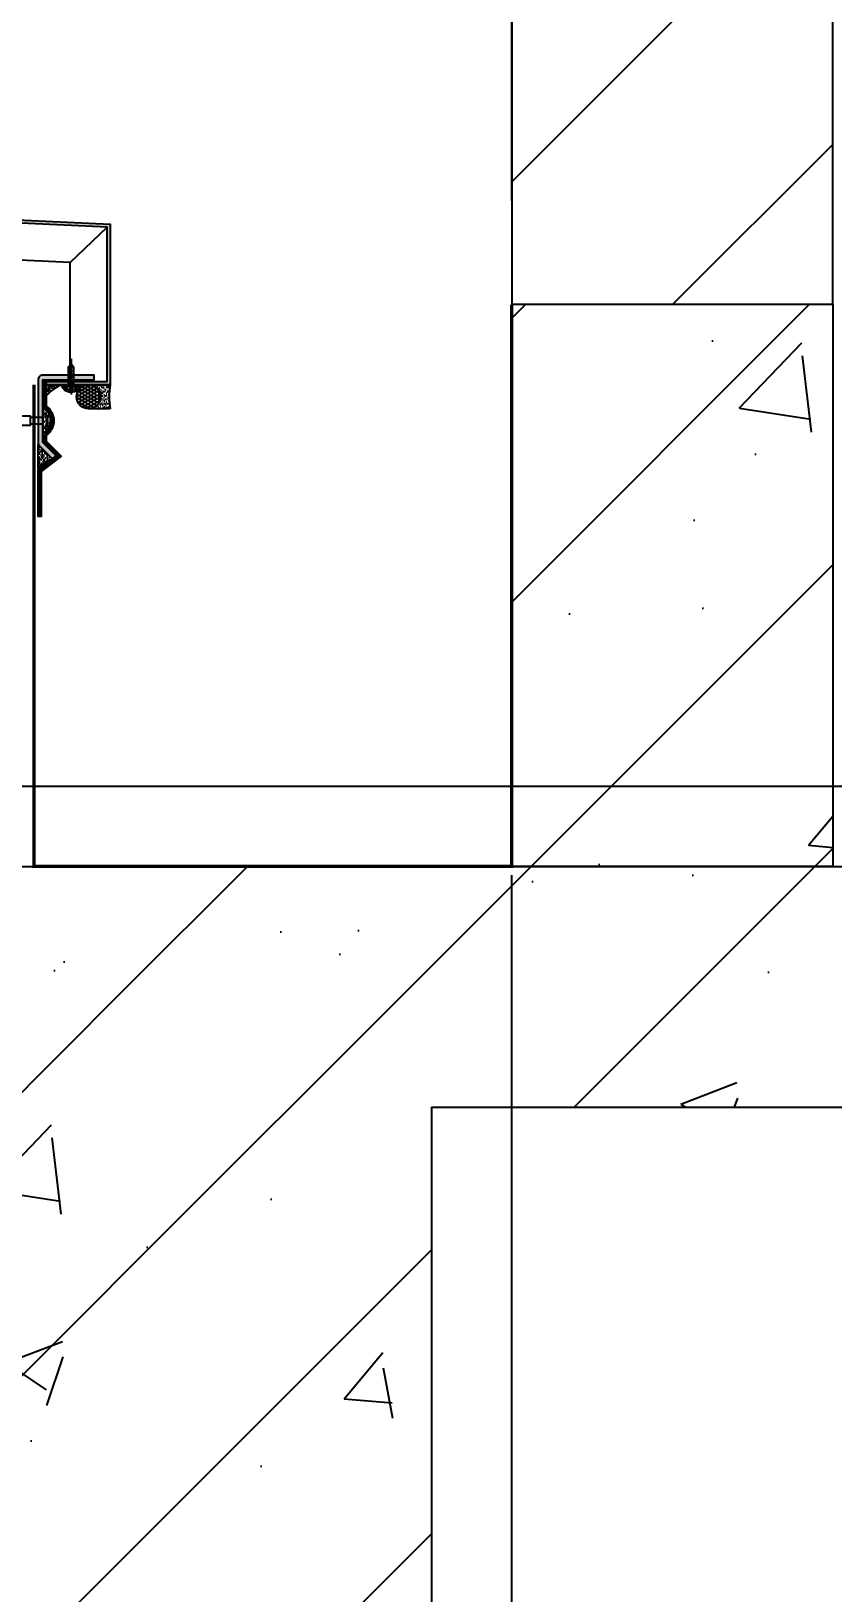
# Model space of a CAD drawing. Header units: millimetres. Extents: x 12351878 to 12381578, y 696206 to 738256.
# Drawn here: x 12357485 to 12357984, y 714831 to 715804 of the extents above; entities that cross this region are included whole.
import ezdxf

# ---------------------------------------------------------------- set-up
doc = ezdxf.new("R2010")
doc.units = ezdxf.units.MM
doc.header["$LTSCALE"] = 1000
for name, pattern in [('CENTER2', [28.575, 19.05, -3.175, 3.175, -3.175]), ('DOTE', [2.42, 2, -0.2, 0.02, -0.2]), ('HIDDENX2', [19.05, 12.7, -6.35]), ('Tower curtain wall section$0$HIDDENX2', [0.75, 0.5, -0.25])]:
    doc.linetypes.add(name, pattern=pattern)
for name, color, linetype in [('A-ANNO-DIMS', 3, 'Continuous'), ('A-WALL', 5, 'Continuous'), ('A-WALL-PATT', 8, 'Continuous'), ('ALUM', 1, 'Continuous'), ('ALUM-V', 11, 'Continuous'), ('DOTE', 16, 'DOTE'), ('ELASTOMER', 6, 'Continuous'), ('ELASTOMER-V', 241, 'Continuous'), ('FASTENER', 191, 'Continuous'), ('SILICONE', 8, 'Continuous'), ('SYMBOL', 7, 'Continuous'), ('铝板断面填充', 14, 'Continuous')]:
    doc.layers.add(name, color=color, linetype=linetype)
doc.styles.add('_TCH_DIM_T3', font='SIMPLEX', dxfattribs={"width": 0.705882, "bigfont": 'GBCBIG'})
doc.dimstyles.new('_TCH_ARCH&&50', dxfattribs={"dimtxt": 148.75, "dimasz": 50, "dimexe": 125, "dimexo": 150, "dimgap": 63.125, "dimtad": 1, "dimdec": 0, "dimzin": 0, "dimdsep": 46, "dimtxsty": '_TCH_DIM_T3', "dimblk": 'ARCHTICK', "dimcen": 0.09, "dimclrt": 7, "dimazin": 2, "dimtfac": 1, "dimtdec": 0, "dimtix": 1, "dimtmove": 2, "dimatfit": 3, "dimfxl": 0, "dimtolj": 1, "dimtzin": 0, "dimarcsym": 0})
pattern_1 = [(45, (0, 0), (-88.3883476, 88.3883476), []), (50, (0, 0), (358.630091, -31.3760675), [37.5, -412.5]), (355, (0, 0), (-69.375667, 376.096067), [30, -330]), (100.4514, (29.9, -2.6), (289.254691, 344.719771), [31.870095, -350.571056]), (46.1842, (0, 100), (533.620524, -82.759507), [56.25, -618.75]), (96.6356, (44.47, 93.1), (467.331353, 487.058935), [47.805144, -525.8565]), (351.1842, (0, 100), (467.330973, 487.0593), [45, -495]), (21, (50, 75), (298.453526, -201.309445), [37.5, -412.5]), (326, (50, 75), (121.657666, 362.575023), [30, -330]), (71.4514, (74.87, 58.22), (420.111314, 161.265248), [31.870095, -350.571056]), (37.5, (0, 0), (6.0799277, 166.4469269), [0, -326, 0, -335, 0, -331.25]), (7.5, (0, 0), (131.5347687, 197.205856), [0, -191, 0, -318.5, 0, -126.25]), (327.5, (-111.5, 0), (266.9112181, -11.2774359), [0, -125, 0, -390, 0, -517.5]), (317.5, (-161.5, 0), (291.5930847, 50.052491), [0, -162.5, 0, -259, 0, -367.5])]

# ---------------------------------------------------------------- blocks, each defined once
blk = doc.blocks.new('bnc01')
at = {"layer": 'A-WALL-PATT'}
h = blk.add_hatch(dxfattribs=at)
h.set_pattern_fill('钢筋混凝土', color=256, scale=50, style=0)
h.set_pattern_definition(pattern_1)
h.paths.add_polyline_path([(3737, 2710.57), (4137, 2560.57), (6790.5, 2560.57), (6790.5, 2710.57)])
h = blk.add_hatch(dxfattribs=at)
h.set_pattern_fill('钢筋混凝土', color=256, scale=50, style=0)
h.set_pattern_definition(pattern_1)
h.paths.add_polyline_path([(4137, 2560.57), (3737, 2710.57), (3737, 2560.57), (3870.33, 2477.24)])
h = blk.add_hatch(dxfattribs=at)
h.set_pattern_fill('钢筋混凝土', color=256, scale=50, style=0)
h.set_pattern_definition(pattern_1)
h.paths.add_polyline_path([(3870.33, 2477.24), (3737, 2310.57), (3737, 1910.57), (4137, 1910.57), (4137, 2560.57)])
at = {"layer": 'A-WALL'}
for p, q in [((3737, 2710.57), (6790.5, 2710.57)), ((4137, 2560.57), (4137, 1910.57)), ((4137, 2560.57), (6790.5, 2560.57)), ((4137, 2560.57), (4137, 2560.57))]:
    blk.add_line(p, q, dxfattribs=at)
blk = doc.blocks.new('*U147')
at = {"color": 0, "linetype": 'ByBlock'}
for p, q in [((-2, 0), (-2, -8)), ((2, 0), (2, -8))]:
    blk.add_line(p, q, dxfattribs=at)
blk.add_lwpolyline([(-3.63, 2.14, -0.09906), (-0.96, 3.06), (-0.96, 2.73), (0.96, 2.73), (0.96, 3.06, -0.09906), (3.63, 2.14, -0.266588), (4.2, 1.15), (4.2, 0.24, -0.414214), (3.96, 0), (-3.96, 0, -0.414214), (-4.2, 0.24), (-4.2, 1.15, -0.266588)], format="xyb", close=True, dxfattribs=at)
blk.add_lwpolyline([(-6.86, -17.5), (-3, -22.09), (-2.25, -22.47), (-2.25, -23.22), (-3, -23.22), (-3, -23.59), (-2.25, -23.97), (-2.25, -24.72), (-3, -24.72), (-3, -25.09), (-2.25, -25.47), (-2.25, -26.22), (-3, -26.22), (-3, -26.59), (-2.25, -26.97), (-2.25, -27.72), (-3, -27.72), (-3, -28.09), (-2.25, -28.47), (-2.25, -29.06), (-3.06, -28.99), (-3.11, -29.36), (-2.38, -29.8), (-2.45, -30.54), (-3.2, -30.48), (-3.22, -30.85), (-2.52, -31.29), (-2.58, -32.04), (-3.33, -31.97), (-3.36, -32.35), (-2.64, -32.79), (-2.72, -33.53), (-3.47, -33.47), (-3.49, -33.84), (-2.78, -34.28), (-2.85, -35.03), (-3.58, -34.96), (-3.62, -35.34), (-2.91, -35.77), (-2.97, -36.52), (-3.72, -36.46), (-3.75, -36.83), (-3.05, -37.27), (-3.11, -38.02), (-3.86, -37.95), (-3.88, -38.32), (-3.16, -38.76), (-3.24, -39.51), (-3.97, -39.45), (-4.02, -39.82), (-3.3, -40.26), (-3.36, -41.01), (-4.11, -40.94), (-4.14, -41.31), (-3.43, -41.75), (-3.49, -42.5), (-4.24, -42.43), (-4.28, -42.81), (-1.72, -43.78), (-0.38, -28.39), (-0.38, -19.38), (0.37, -19.38), (0.37, -28.39), (1.72, -43.78), (4.28, -42.81), (4.23, -42.43), (3.5, -42.5), (3.42, -41.75), (4.14, -41.31), (4.11, -40.94), (3.36, -41.01), (3.28, -40.26), (4.01, -39.82), (3.97, -39.45), (3.22, -39.51), (3.17, -38.76), (3.87, -38.32), (3.84, -37.95), (3.09, -38.02), (3.03, -37.27), (3.75, -36.83), (3.7, -36.46), (2.97, -36.52), (2.89, -35.77), (3.62, -35.34), (3.59, -34.96), (2.84, -35.03), (2.78, -34.28), (3.48, -33.84), (3.45, -33.47), (2.7, -33.53), (2.64, -32.79), (3.34, -32.35), (3.32, -31.97), (2.57, -32.04), (2.51, -31.29), (3.22, -30.85), (3.2, -30.48), (2.45, -30.54), (2.37, -29.8), (3.09, -29.36), (3.06, -28.99), (2.25, -29.06), (2.25, -28.47), (3, -28.09), (3, -27.72), (2.25, -27.72), (2.25, -26.97), (3, -26.59), (3, -26.22), (2.25, -26.22), (2.25, -25.47), (3, -25.09), (3, -24.72), (2.25, -24.72), (2.25, -23.97), (3, -23.59), (3, -23.22), (2.25, -23.22), (2.25, -22.47), (3, -22.09), (6.86, -17.5), (6.28, -17.01), (2.33, -21.72), (2.25, -21.72), (2.25, -20.97), (3, -20.59), (3, -19.84), (2.25, -19.84), (2.25, -19.47), (3, -19.47), (3, -8), (-3, -8), (-3, -19.47), (-2.25, -19.47), (-2.25, -19.84), (-3, -19.84), (-3, -20.59), (-2.25, -20.97), (-2.25, -21.72), (-2.34, -21.72), (-6.29, -17.01)], close=True, dxfattribs=at)
blk.add_lwpolyline([(-2, -43.68), (-2, -46.01), (0, -48), (2, -45.99), (2, -43.68)], dxfattribs=at)
blk = doc.blocks.new('PHTS4.2x13')
at = {"layer": 'FASTENER'}
for p, q in [((-4.1, 1), (4.1, 1)), ((-4.1, 0), (-4.1, 1)), ((-4.1, 0), (4.1, 0)), ((-1.65, 0), (-1.65, -11.03)), ((-1.28, 3.05), (-0.7, 3.05)), ((-0.5, 2.3), (-0.7, 3.05)), ((-0.5, 2.3), (0.5, 2.3)), ((0.5, 2.3), (0.7, 3.05)), ((0.7, 3.05), (1.28, 3.05)), ((1.65, 0), (1.65, -10.51)), ((4.1, 0), (4.1, 1)), ((-2.1, -1.26), (2.1, -0.7)), ((-2.1, -3.26), (2.1, -2.7)), ((-2.1, -5.26), (2.1, -4.7)), ((-2.1, -7.26), (2.1, -6.7)), ((-2.1, -9.26), (2.1, -8.7)), ((-2.1, -11.26), (2.1, -10.7)), ((0, -13), (-1.65, -11.03)), ((1.65, -10.51), (0, -13))]:
    blk.add_line(p, q, dxfattribs=at)
at = {"layer": 'FASTENER', "color": 9, "linetype": 'CENTER2'}
blk.add_line((0, -16.12), (0, 5.99), dxfattribs=at)
at = {"layer": 'FASTENER'}
for centre, start, end in [((-1.16, -0.08), 92.25043, 159.84462), ((1.16, -0.08), 20.15538, 87.74957)]:
    blk.add_arc(centre, 3.13, start, end, dxfattribs=at)
blk = doc.blocks.new('apqs03')
at = {"layer": 'ELASTOMER-V'}
h = blk.add_hatch(dxfattribs=at)
h.set_pattern_fill('HONEY', color=256, scale=10, angle=180, style=0)
h.set_pattern_definition([(180, (15118.0887, -24504.5788), (-1.875, -1.082531755), [1.25, -2.5]), (300, (15118.0887, -24504.5788), (1.875, -1.082531755), [1.25, -2.5]), (240, (15118.0887, -24504.5788), (-3e-15, -2.16506351), [-2.5, 1.25])])
edge = h.paths.add_edge_path()
edge.add_arc((3923.49, -2696.93), 7.5, 90, 270, ccw=False)
edge.add_arc((3923.49, -2696.93), 7.5, -90, 90, ccw=False)
at = {"layer": 'SILICONE'}
h = blk.add_hatch(dxfattribs=at)
h.set_pattern_fill('AR-SAND', color=256, angle=90, style=0)
h.set_pattern_definition([(127.5, (-17301.2324, 18790.802), (-1.92682377, -0.06299336), [0, -1.52, 0, -1.7, 0, -1.625]), (97.5, (-17301.2324, 18790.802), (-2.82214607, 1.7697767), [0, -0.82, 0, -1.37, 0, -0.525]), (57.5, (-17301.2324, 18789.572), (-0.00565905, 3.11414186), [0, -0.5, 0, -1.8, 0, -2.35]), (47.5, (-17301.2324, 18789.572), (-0.87767556, 3.0061266), [0, -0.25, 0, -1.18, 0, -1.35])])
edge = h.paths.add_edge_path()
edge.add_line((3894.99, -2698.89), (3894.99, -2686.43))
edge.add_line((3894.99, -2686.43), (3896.99, -2686.43))
edge.add_line((3896.99, -2686.43), (3896.99, -2689.43))
edge.add_line((3896.99, -2689.43), (3906.31, -2689.43))
edge.add_arc((3918.6, -2715.62), 28.94, 115.14408, 144.67178)
h = blk.add_hatch(dxfattribs=at)
h.set_pattern_fill('AR-SAND', color=256, angle=90, style=0)
h.set_pattern_definition([(127.5, (-17298.3365, 18790.802), (-1.92682377, -0.06299336), [0, -1.52, 0, -1.7, 0, -1.625]), (97.5, (-17298.3365, 18790.802), (-2.82214607, 1.7697767), [0, -0.82, 0, -1.37, 0, -0.525]), (57.5, (-17298.3365, 18789.572), (-0.00565905, 3.11414186), [0, -0.5, 0, -1.8, 0, -2.35]), (47.5, (-17298.3365, 18789.572), (-0.87767556, 3.0061266), [0, -0.25, 0, -1.18, 0, -1.35])])
edge = h.paths.add_edge_path()
edge.add_arc((3912.59, -2687.29), 6.64, 198.81779, 341.18221)
edge.add_line((3918.88, -2689.43), (3906.31, -2689.43))
h = blk.add_hatch(dxfattribs=at)
h.set_pattern_fill('AR-SAND', color=256, angle=180, style=0)
h.set_pattern_definition([(217.5, (12588.177, -61118.244), (0.06299336, -1.92682377), [0, -1.52, 0, -1.7, 0, -1.625]), (187.5, (12588.177, -61118.244), (-1.7697767, -2.82214607), [0, -0.82, 0, -1.37, 0, -0.525]), (147.5, (12589.407, -61118.244), (-3.11414186, -0.005659054), [0, -0.5, 0, -1.8, 0, -2.35]), (137.5, (12589.407, -61118.244), (-3.0061266, -0.87767556), [0, -0.25, 0, -1.18, 0, -1.35])])
edge = h.paths.add_edge_path()
edge.add_line((3936.99, -2704.43), (3923.49, -2704.43))
edge.add_arc((3923.49, -2696.93), 7.5, 270, 450)
edge.add_line((3923.49, -2689.43), (3936.99, -2689.43))
edge.add_arc((3980.13, -2696.93), 43.78, 170.13615, 189.86383)
h = blk.add_hatch(dxfattribs=at)
h.set_pattern_fill('AR-SAND', color=256, angle=90, style=0)
h.set_pattern_definition([(127.5, (60848.2015, -18894.7031), (-1.92682377, -0.06299336), [0, -1.52, 0, -1.7, 0, -1.625]), (97.5, (60848.2015, -18894.703), (-2.82214607, 1.7697767), [0, -0.82, 0, -1.37, 0, -0.525]), (57.5, (60848.2015, -18895.9331), (-0.005659054, 3.11414186), [0, -0.5, 0, -1.8, 0, -2.35]), (47.5, (60848.2015, -18895.933), (-0.87767556, 3.0061266), [0, -0.25, 0, -1.18, 0, -1.35])])
edge = h.paths.add_edge_path()
edge.add_line((3894.99, -2704.56), (3894.99, -2719.16))
edge.add_arc((3893.55, -2711.86), 7.44, 281.18474, 438.81526)
h = blk.add_hatch(dxfattribs=at)
h.set_pattern_fill('AR-SAND', color=256, angle=90, style=0)
h.set_pattern_definition([(307.5, (3990.7763, -1801.8549), (1.9268238, 0.0629934), [0, -1.52, 0, -1.7, 0, -1.625]), (277.5, (3990.7763, -1801.8549), (2.822146, -1.769777), [0, -0.82, 0, -1.37, 0, -0.525]), (237.5, (3990.7763, -1800.6249), (0.005659, -3.114142), [0, -0.5, 0, -1.8, 0, -2.35]), (227.5, (3990.7763, -1800.6249), (0.8776756, -3.0061266), [0, -0.25, 0, -1.18, 0, -1.35])])
edge = h.paths.add_edge_path()
edge.add_arc((3904.02, -2750.35), 14.8, 100.91074, 144.33053)
edge.add_line((3891.99, -2741.72), (3891.99, -2726.64))
edge.add_line((3891.99, -2726.64), (3901.21, -2735.82))
at = {"layer": '铝板断面填充', "linetype": 'ByBlock'}
blk.add_hatch(color=256, dxfattribs=at).paths.add_polyline_path([(3401.99, -2589.43), (3401.99, -2564.43), (3936.99, -2589.43), (3936.99, -2689.43), (3896.99, -2689.43), (3896.99, -2687.43), (3934.99, -2687.43), (3934.99, -2591.34), (3403.99, -2566.52), (3403.99, -2589.43)])
h = blk.add_hatch(color=256, dxfattribs=at)
edge = h.paths.add_edge_path()
edge.add_line((3903.33, -2733.7), (3894.99, -2725.41))
edge.add_line((3894.99, -2725.41), (3894.99, -2686.43))
edge.add_line((3894.99, -2686.43), (3926.88, -2686.43))
edge.add_line((3926.88, -2686.43), (3926.88, -2683.43))
edge.add_line((3926.88, -2683.43), (3894.99, -2683.43))
edge.add_arc((3894.99, -2686.43), 3, 90, 180)
edge.add_line((3891.99, -2686.43), (3891.99, -2725.41))
edge.add_arc((3894.99, -2725.41), 3, 180, 225.16335)
edge.add_line((3892.88, -2727.53), (3901.21, -2735.82))
edge.add_line((3901.21, -2735.82), (3903.33, -2733.7))
at = {"linetype": 'HIDDENX2', "const_width": 2}
blk.add_lwpolyline([(3889.5, -2689.43), (3889.5, -2989.43), (4187, -2989.43), (4187, -2639.43)], dxfattribs=at)
at = {"linetype": 'Tower curtain wall section$0$HIDDENX2', "const_width": 2}
blk.add_lwpolyline([(3895.99, -2686.8), (3895.99, -2703.28, -0.262642), (3900.83, -2711.86, -0.262565), (3895.99, -2720.44), (3895.99, -2724.94), (3904.84, -2733.8), (3892.99, -2742.88), (3892.99, -2771.38)], format="xyb", dxfattribs=at)
blk.add_lwpolyline([(3896.99, -2686.8), (3896.99, -2702.73, -0.248795), (3901.83, -2711.86, -0.248725), (3896.99, -2720.99), (3896.99, -2724.53), (3906.36, -2733.89), (3893.99, -2743.37), (3893.99, -2771.38), (3891.99, -2771.38), (3891.99, -2742.38), (3903.33, -2733.7), (3894.99, -2725.36), (3894.99, -2719.86, 0.279027), (3899.83, -2711.86, 0.279113), (3894.99, -2703.86), (3894.99, -2686.8)], format="xyb", close=True)
at = {"layer": 'ALUM'}
blk.add_lwpolyline([(3401.99, -2589.43), (3401.99, -2564.43), (3936.99, -2589.43), (3936.99, -2689.43), (3896.99, -2689.43), (3896.99, -2687.43), (3934.99, -2687.43), (3934.99, -2591.34), (3403.99, -2566.52), (3403.99, -2589.43)], close=True, dxfattribs=at)
blk.add_lwpolyline([(3903.33, -2733.7), (3894.99, -2725.41), (3894.99, -2686.43), (3926.88, -2686.43), (3926.88, -2683.43), (3894.99, -2683.43, 0.414214), (3891.99, -2686.43), (3891.99, -2725.41, 0.199653), (3892.88, -2727.53), (3901.21, -2735.82)], format="xyb", close=True, dxfattribs=at)
at = {"layer": 'ALUM-V'}
blk.add_line((3911.99, -2613.29), (3934.99, -2591.34), dxfattribs=at)
blk.add_lwpolyline([(3911.99, -2687.43), (3911.99, -2613.29), (3406.99, -2589.69)], dxfattribs=at)
at = {"layer": 'ELASTOMER'}
blk.add_lwpolyline([(3923.49, -2704.43), (3923.49, -2704.43, -1), (3923.49, -2689.43), (3923.49, -2689.43, -1)], format="xyb", close=True, dxfattribs=at)
at = {"layer": 'SILICONE'}
for points in [[(3894.99, -2698.89), (3894.99, -2686.43), (3896.99, -2686.43), (3896.99, -2689.43), (3906.31, -2689.43, 0.129557), (3894.99, -2698.89, -0.097391)], [(3936.99, -2704.43), (3923.49, -2704.43, 1), (3923.49, -2689.43), (3936.99, -2689.43, 0.086291), (3936.99, -2704.43, -1)], [(3894.99, -2704.56), (3894.99, -2719.16, 0.821632), (3894.99, -2704.56, 0.367819)]]:
    blk.add_lwpolyline(points, format="xyb", dxfattribs=at)
for points in [[(3906.31, -2689.43, 0.715695), (3918.88, -2689.43)], [(3901.21, -2735.82, 0.191754), (3891.99, -2741.72), (3891.99, -2726.64)]]:
    blk.add_lwpolyline(points, format="xyb", close=True, dxfattribs=at)
at = {"layer": 'FASTENER', "xscale": -1}
for name, p, rotation in [('PHTS4.2x13', (3912.59, -2689.43), 180), ('*U147', (3894.99, -2711.86), 270)]:
    blk.add_blockref(name, p, dxfattribs=dict(at, rotation=rotation))
blk = doc.blocks.new('_ArchTick')
at = {"color": 0, "linetype": 'ByBlock', "const_width": 0.4}
blk.add_lwpolyline([(-0.5, -0.5), (0.5, 0.5)], dxfattribs=at)
blk = doc.blocks.new('*D181')
at = {"layer": 'A-ANNO-DIMS', "color": 0, "lineweight": -2, "transparency": 16777216}
for p, q in [((12358134.5, 716283.5), (12358439.5, 716283.5)), ((12358314.5, 715333.5), (12358314.5, 716283.5)), ((12358134.5, 715333.5), (12358439.5, 715333.5))]:
    blk.add_line(p, q, dxfattribs=at)
at = {"layer": 'Defpoints', "color": 0, "transparency": 16777216}
for p in [(12357984.5, 716283.5), (12358314.5, 716283.5), (12357984.5, 715333.5)]:
    blk.add_point(p, dxfattribs=at)
at = {"layer": 'A-ANNO-DIMS', "color": 0, "lineweight": -2, "transparency": 16777216, "xscale": 50, "yscale": 50, "zscale": 50}
for p, rotation in [((12358314.5, 716283.5), 90), ((12358314.5, 715333.5), 270)]:
    blk.add_blockref('_ArchTick', p, dxfattribs=dict(at, rotation=rotation))
at = {"layer": 'A-ANNO-DIMS', "color": 7, "transparency": 16777216, "insert": (12358177, 715808.5), "char_height": 148.75, "attachment_point": 5, "rotation": 90, "style": '_TCH_DIM_T3'}
blk.add_mtext('\\A1;950', dxfattribs=at)

msp = doc.modelspace()

# ---------------------------------------------------------------- hatches: boundary and pattern name
at = {"layer": 'A-WALL-PATT'}
h = msp.add_hatch(dxfattribs=at)
h.set_pattern_fill('普通砖', color=256, scale=50, style=0)
h.set_pattern_definition([(45, (0, 89.76), (-88.388383, 88.388383), [])])
h.paths.add_polyline_path([(12357984.5, 715633.5), (12357984.5, 716283.5), (12357784.5, 716283.5), (12357784.5, 715633.5)])
h = msp.add_hatch(dxfattribs=at)
h.set_pattern_fill('钢筋混凝土', color=256, scale=50, style=0)
h.set_pattern_definition(pattern_1)
h.paths.add_polyline_path([(12357784.5, 715633.5), (12357784.5, 715283.5), (12357984.5, 715283.5), (12357984.5, 715633.5)])

# ---------------------------------------------------------------- linework, layer by layer
at = {"layer": 'A-WALL'}
for p, q in [((12357784.5, 716283.5), (12357784.5, 715633.5)), ((12357984.5, 715633.5), (12357984.5, 716283.5)), ((12357784.5, 715633.5), (12357784.5, 715283.5)), ((12357984.5, 715633.5), (12357784.5, 715633.5)), ((12357984.5, 715633.5), (12357984.5, 715283.5)), ((12357984.5, 715283.5), (12357784.5, 715283.5))]:
    msp.add_line(p, q, dxfattribs=at)
at = {"layer": 'DOTE'}
for p, q in [((12357784.5, 701178, 0), (12357784.5, 737220, 0)), ((12353989.5, 715333.5), (12361333.5, 715333.5))]:
    msp.add_line(p, q, dxfattribs=at)

# ---------------------------------------------------------------- block references
at = {"layer": 'SYMBOL'}
for name, p in [('apqs03', (12353597.5, 718272.93)), ('bnc01', (12353597.5, 712572.93))]:
    msp.add_blockref(name, p, dxfattribs=at)

# ---------------------------------------------------------------- dimensions: what is measured, and where the dimension line sits
at = {"layer": 'A-ANNO-DIMS'}
dim = msp.add_aligned_dim(p1=(12357984.5, 715333.5), p2=(12357984.5, 716283.5), distance=-330, dimstyle='_TCH_ARCH&&50', dxfattribs=at)
dim.commit()
dim.dimension.update_dxf_attribs({"geometry": '*D181', "text_midpoint": (12358177, 715808.5)})

doc.saveas('drawing.dxf')
